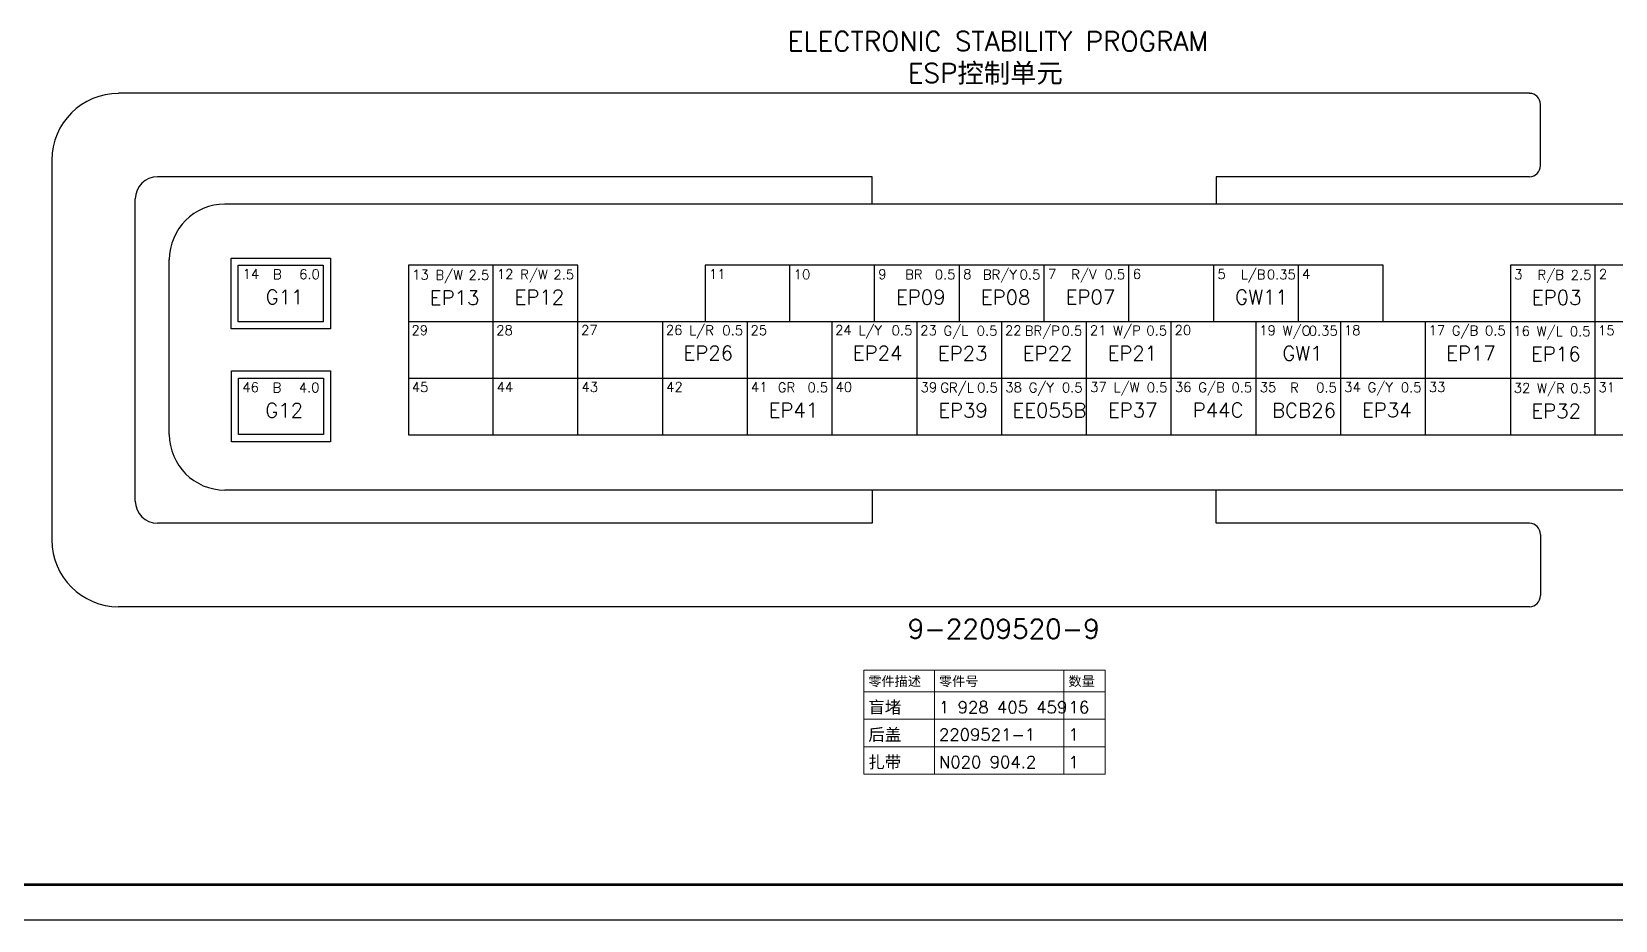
# Model space of a CAD drawing. Header units: millimetres. Extents: x 6 to 3615, y 6 to 858.
# Drawn here: x 669.3 to 893.5, y 6.5 to 132.4 of the extents above; entities that cross this region are included whole.
import ezdxf

# ---------------------------------------------------------------- set-up
doc = ezdxf.new("R2010")
doc.units = ezdxf.units.MM
doc.styles.add('Simplex_Style', font='simplex_.ttf')

msp = doc.modelspace()

# ---------------------------------------------------------------- linework, layer by layer
at = {"color": 0, "linetype": 'Continuous', "lineweight": 30, "flags": 128}
for points in [[(881.32, 123.62), (681.6, 123.62)], [(882.89, 113.38), (882.89, 122.04)], [(672.15, 114.17), (672.15, 60.37)], [(788.26, 107.94), (788.26, 111.8), (687.11, 111.8)], [(881.32, 111.8), (836.97, 111.8), (836.97, 107.94)], [(683.96, 65.88), (683.96, 108.66)], [(928.59, 107.94), (696.64, 107.94)], [(688.77, 75.32), (688.77, 100.07)], [(697.54, 100.29), (711.57, 100.29), (711.57, 90.27), (697.54, 90.27), (697.54, 100.29)], [(710.57, 99.29), (710.57, 91.27), (698.54, 91.27), (698.54, 99.29), (710.57, 99.29)], [(746.62, 75.27), (746.62, 99.27), (722.62, 99.27), (722.62, 75.27), (902.62, 75.27), (902.62, 91.27), (722.62, 91.27)], [(734.62, 75.27), (734.62, 99.27)], [(860.62, 91.27), (860.62, 99.27), (764.62, 99.27), (764.62, 91.27)], [(776.62, 91.27), (776.62, 99.27)], [(788.62, 91.27), (788.62, 99.27)], [(800.62, 91.27), (800.62, 99.27)], [(812.62, 91.27), (812.62, 99.27)], [(824.62, 91.27), (824.62, 99.27)], [(836.62, 91.27), (836.62, 99.27)], [(848.62, 91.27), (848.62, 99.27)], [(902.62, 91.27), (902.62, 99.27), (878.62, 99.27), (878.62, 75.27)], [(890.62, 75.27), (890.62, 99.27)], [(758.62, 75.27), (758.62, 91.27)], [(770.62, 75.27), (770.62, 91.27)], [(782.62, 75.27), (782.62, 91.27)], [(794.62, 75.27), (794.62, 91.27)], [(806.62, 75.27), (806.62, 91.27)], [(818.62, 75.27), (818.62, 91.27)], [(830.62, 75.27), (830.62, 91.27)], [(842.62, 75.27), (842.62, 91.27)], [(854.62, 75.27), (854.62, 91.27)], [(866.62, 75.27), (866.62, 91.27)], [(697.57, 84.3), (711.6, 84.3), (711.6, 74.28), (697.57, 74.28), (697.57, 84.3)], [(710.6, 83.3), (710.6, 75.29), (698.58, 75.29), (698.58, 83.3), (710.6, 83.3)], [(722.62, 83.27), (902.62, 83.27)], [(788.26, 67.44), (788.26, 62.73), (687.11, 62.73)], [(928.59, 67.44), (696.64, 67.44)], [(881.32, 62.73), (836.97, 62.73), (836.97, 67.44)], [(882.89, 61.15), (882.89, 52.49)], [(881.32, 50.92), (681.6, 50.92)], [(1208.83, 6.51), (6.59, 6.51)]]:
    msp.add_lwpolyline(points, dxfattribs=at)
at = {"color": 0, "linetype": 'Continuous', "lineweight": 13, "flags": 128}
for points in [[(787.08, 41.92), (821.25, 41.92)], [(787.08, 41.92), (787.08, 27.2)], [(787.08, 41.92), (821.25, 41.92)], [(797.08, 41.92), (797.08, 27.2)], [(815.42, 41.92), (815.42, 27.2)], [(821.25, 41.92), (821.25, 27.2)], [(787.08, 38.86), (821.25, 38.86)], [(787.08, 34.97), (821.25, 34.97)], [(787.08, 31.09), (821.25, 31.09)], [(787.08, 27.2), (821.25, 27.2)]]:
    msp.add_lwpolyline(points, dxfattribs=at)
at = {"color": 0, "linetype": 'Continuous', "lineweight": 70, "flags": 128}
msp.add_lwpolyline([(26.83, 11.57), (3610.09, 11.57)], dxfattribs=at)
at = {"color": 0, "linetype": 'Continuous', "lineweight": 30}
for centre, radius, start, end in [((681.6, 114.16), 9.45, 90, -180), ((881.32, 122.04), 1.57, 0, 90), ((881.32, 113.38), 1.57, -90, 0), ((687.11, 108.66), 3.15, 90, -180), ((696.65, 100.06), 7.88, 90, -180), ((696.65, 75.32), 7.88, -180, -90), ((687.11, 65.88), 3.15, -180, -90), ((881.32, 61.16), 1.57, 0, 90), ((681.6, 60.37), 9.45, -180, -90), ((881.32, 52.49), 1.57, -90, 0)]:
    msp.add_arc(centre, radius, start, end, dxfattribs=at)

# ---------------------------------------------------------------- texts
at = {"color": 0, "linetype": 'Continuous', "style": 'Simplex_Style'}
for s, height, p in [('ELECTRONIC STABILITY PROGRAM', 2.7344, (776.31, 129.62)), ('ESP控制单元', 2.734, (793.31, 125.12)), ('14', 1.367, (699.15, 97.36)), ('B', 1.37, (703.45, 97.31)), ('6.0', 1.367, (707.15, 97.31)), ('B/W', 1.367, (726.44, 97.2)), ('12', 1.367, (735.14, 97.33)), ('R/W', 1.367, (738.44, 97.28)), ('2.5', 1.367, (743.14, 97.28)), ('11', 1.367, (765.17, 97.33)), ('10', 1.367, (777.17, 97.3)), ('9', 1.37, (789.14, 97.32)), ('8', 1.37, (801.15, 97.32)), ('BR/Y', 1.367, (803.95, 97.27)), ('7', 1.37, (813.16, 97.34)), ('R/V', 1.367, (816.46, 97.29)), ('0.5', 1.367, (821.16, 97.29)), ('6', 1.37, (825.16, 97.35)), ('5', 1.37, (837.15, 97.33)), ('L/B', 1.367, (840.45, 97.28)), ('0.35', 1.367, (844.15, 97.28)), ('4', 1.37, (849.13, 97.35)), ('R/B', 1.367, (882.46, 97.23)), ('2', 1.37, (891.16, 97.36)), ('13', 1.367, (723.15, 97.24)), ('2.5', 1.367, (731.14, 97.2)), ('BR', 1.367, (792.94, 97.28)), ('0.5', 1.367, (797.14, 97.28)), ('0.5', 1.367, (809.15, 97.27)), ('3', 1.37, (879.17, 97.28)), ('2.5', 1.367, (887.16, 97.23)), ('G11', 2.051, (702.4, 93.76)), ('EP13', 2.051, (725.64, 93.65)), ('EP12', 2.051, (737.64, 93.73)), ('EP09', 2.051, (791.64, 93.73)), ('EP08', 2.051, (803.65, 93.72)), ('EP07', 2.051, (815.66, 93.74)), ('GW11', 2.051, (839.65, 93.73)), ('EP03', 2.051, (881.66, 93.68)), ('29', 1.367, (723.05, 89.39)), ('28', 1.367, (735.05, 89.39)), ('27', 1.367, (747.06, 89.41)), ('26', 1.367, (759.06, 89.42)), ('L/R', 1.367, (762.36, 89.37)), ('0.5', 1.367, (767.06, 89.37)), ('25', 1.367, (771.05, 89.39)), ('24', 1.367, (783.03, 89.41)), ('L/Y', 1.367, (786.33, 89.37)), ('0.5', 1.367, (791.03, 89.37)), ('23', 1.367, (795.07, 89.37)), ('G/L', 1.367, (798.37, 89.32)), ('0.5', 1.367, (803.07, 89.32)), ('22', 1.367, (807.08, 89.36)), ('BR/P', 1.367, (809.88, 89.32)), ('0.5', 1.367, (815.08, 89.32)), ('21', 1.367, (819.09, 89.39)), ('W/P', 1.367, (822.39, 89.34)), ('0.5', 1.367, (827.09, 89.34)), ('20', 1.367, (831.09, 89.4)), ('19', 1.367, (843.08, 89.37)), ('W/O', 1.367, (846.38, 89.32)), ('0.35', 1.367, (850.08, 89.32)), ('18', 1.367, (855.06, 89.39)), ('17', 1.367, (867.03, 89.39)), ('G/B', 1.367, (870.33, 89.34)), ('0.5', 1.367, (875.03, 89.34)), ('16', 1.367, (879.04, 89.28)), ('W/L', 1.367, (882.34, 89.23)), ('0.5', 1.367, (887.04, 89.23)), ('15', 1.367, (891.04, 89.37)), ('EP26', 2.051, (761.56, 85.82)), ('EP24', 2.051, (785.53, 85.82)), ('EP23', 2.051, (797.57, 85.77)), ('EP22', 2.051, (809.58, 85.77)), ('EP21', 2.051, (821.59, 85.79)), ('GW1', 2.051, (846.33, 85.77)), ('EP17', 2.051, (869.53, 85.79)), ('EP16', 2.051, (881.54, 85.68)), ('46', 1.367, (699.11, 81.31)), ('B', 1.37, (703.4, 81.26)), ('4.0', 1.367, (707.1, 81.26)), ('45', 1.367, (723.1, 81.33)), ('44', 1.367, (735.11, 81.33)), ('43', 1.367, (747.12, 81.35)), ('42', 1.367, (759.11, 81.36)), ('41', 1.367, (771.11, 81.33)), ('GR', 1.367, (774.91, 81.28)), ('0.5', 1.367, (779.11, 81.28)), ('40', 1.367, (783.09, 81.35)), ('39', 1.367, (795.13, 81.31)), ('GR/L', 1.367, (797.92, 81.26)), ('0.5', 1.367, (803.12, 81.26)), ('38', 1.367, (807.13, 81.3)), ('G/Y', 1.367, (810.43, 81.26)), ('0.5', 1.367, (815.13, 81.26)), ('37', 1.367, (819.14, 81.33)), ('L/W', 1.367, (822.44, 81.28)), ('0.5', 1.367, (827.14, 81.28)), ('36', 1.367, (831.14, 81.34)), ('G/B', 1.367, (834.44, 81.29)), ('0.5', 1.367, (839.14, 81.29)), ('35', 1.367, (843.14, 81.31)), ('R', 1.37, (847.43, 81.26)), ('0.5', 1.367, (851.13, 81.26)), ('34', 1.367, (855.11, 81.33)), ('G/Y', 1.367, (858.41, 81.29)), ('0.5', 1.367, (863.11, 81.29)), ('33', 1.367, (867.09, 81.33)), ('32', 1.367, (879.1, 81.22)), ('W/R', 1.367, (882.39, 81.17)), ('0.5', 1.367, (887.09, 81.17)), ('31', 1.367, (891.09, 81.31)), ('G12', 2.051, (702.35, 77.71)), ('EP41', 2.051, (773.61, 77.73)), ('EP39', 2.051, (797.62, 77.71)), ('EE055B', 2.051, (808.13, 77.71)), ('EP37', 2.051, (821.64, 77.73)), ('P44C', 2.051, (833.64, 77.74)), ('BCB26', 2.051, (844.88, 77.71)), ('EP34', 2.051, (857.61, 77.74)), ('EP32', 2.051, (881.59, 77.62)), ('9-2209520-9', 2.7344, (793.31, 46.42)), ('零件描述', 1.367, (787.73, 39.68)), ('零件号', 1.367, (797.73, 39.68)), ('数量', 1.367, (816.07, 39.68)), ('盲堵', 1.709, (787.73, 35.83)), ('1 928 405 459', 1.709, (797.73, 35.83)), ('16', 1.709, (816.07, 35.83)), ('后盖', 1.709, (787.73, 31.95)), ('2209521-1', 1.709, (797.73, 31.95)), ('1', 1.71, (816.07, 31.95)), ('扎带', 1.709, (787.73, 28.06)), ('N020 904.2', 1.709, (797.73, 28.06)), ('1', 1.71, (816.07, 28.06))]:
    msp.add_text(s, height=height, dxfattribs=at).set_placement(p)

doc.saveas('drawing.dxf')
